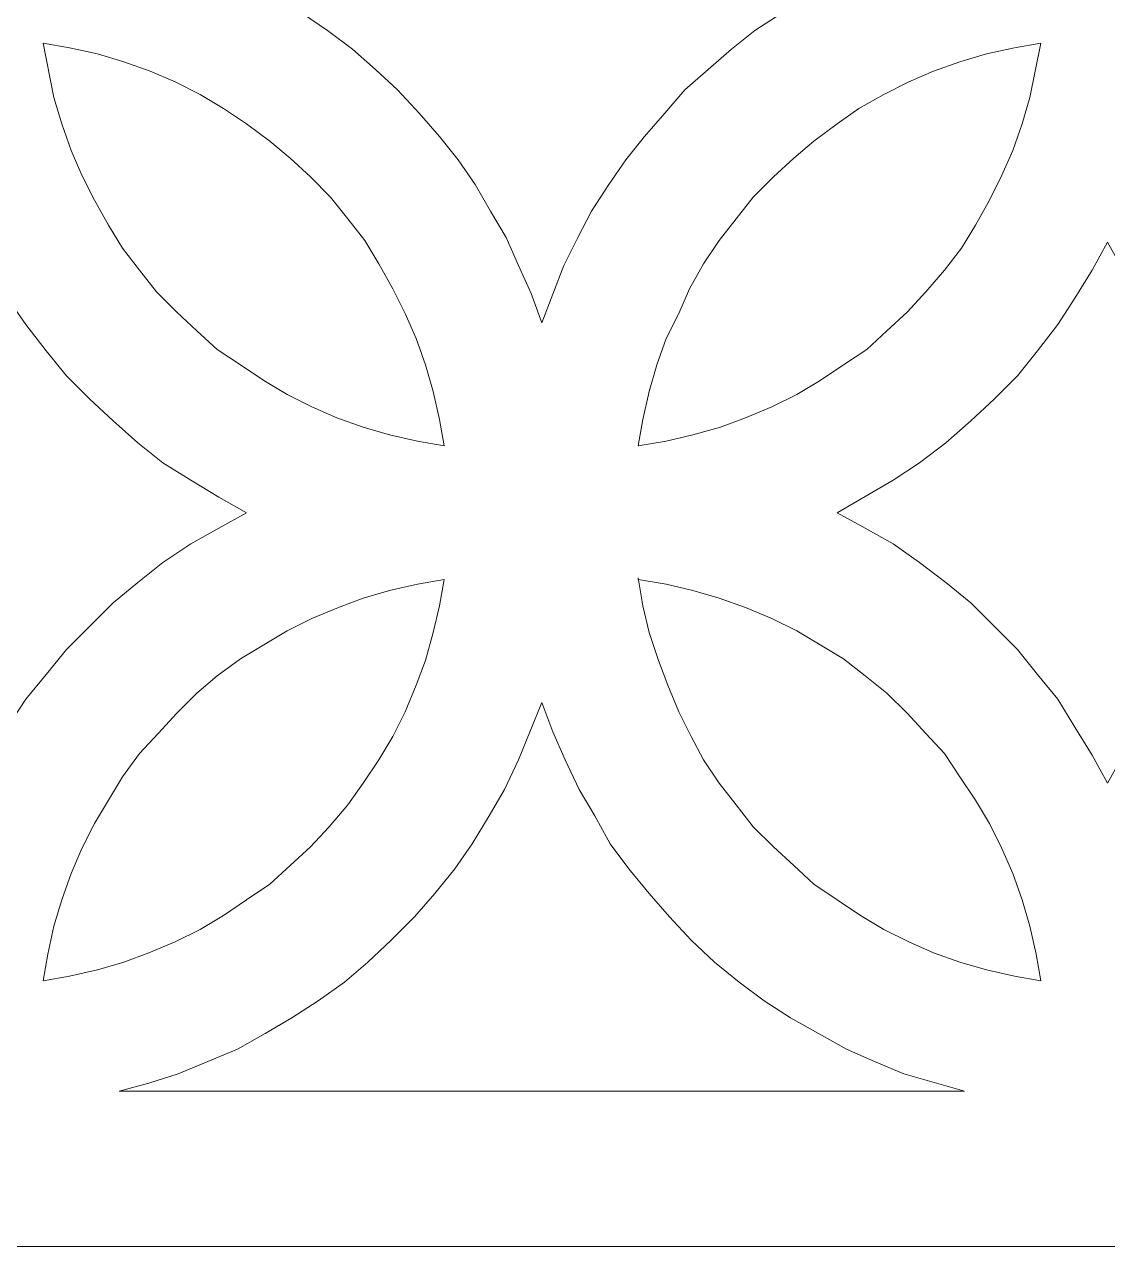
# Model space of a CAD drawing. Header units: centimetres. Extents: x -11.2 to 10.9, y -12.4 to 12.4.
# Drawn here: x 4.336 to 6.078, y 6.355 to 8.32 of the extents above; entities that cross this region are included whole.
import ezdxf

# ---------------------------------------------------------------- set-up
doc = ezdxf.new("R2010")
doc.units = ezdxf.units.CM
doc.header["$MEASUREMENT"] = 0
doc.layers.add('Camada 1', color=7, linetype='Continuous')

msp = doc.modelspace()

# ---------------------------------------------------------------- linework, layer by layer
at = {"layer": 'Camada 1', "color": 175, "lineweight": 9}
for points, knots in [([(3.07812, 12.35502), (3.07812, 12.35502), (9.07813, 12.35502), (9.07813, 12.35502), (9.07813, 12.35502), (9.07813, 12.35502), (9.07813, 6.35501), (9.07813, 6.35501), (9.07813, 6.35501), (9.07813, 6.35501), (3.07812, 6.35501), (3.07812, 6.35501), (3.07812, 6.35501), (3.07812, 6.35501), (3.07812, 12.35502), (3.07812, 12.35502)], [0, 0, 0, 0, 0.2, 0.2, 0.2, 0.2, 0.4, 0.4, 0.4, 0.4, 0.6, 0.6, 0.6, 0.6, 1, 1, 1, 1]), ([(5.16812, 7.84003), (5.16812, 7.84003), (5.15062, 7.88752), (5.15062, 7.88752), (5.15062, 7.88752), (5.15062, 7.88752), (5.13065, 7.93253), (5.13065, 7.93253), (5.13065, 7.93253), (5.13065, 7.93253), (5.11065, 7.97755), (5.11065, 7.97755), (5.11065, 7.97755), (5.11065, 7.97755), (5.08564, 8.02002), (5.08564, 8.02002), (5.08564, 8.02002), (5.08564, 8.02002), (5.06063, 8.06253), (5.06063, 8.06253), (5.06063, 8.06253), (5.06063, 8.06253), (5.03314, 8.10253), (5.03314, 8.10253), (5.03314, 8.10253), (5.03314, 8.10253), (5.00312, 8.14003), (5.00312, 8.14003), (5.00312, 8.14003), (5.00312, 8.14003), (4.97063, 8.17753), (4.97063, 8.17753), (4.97063, 8.17753), (4.97063, 8.17753), (4.93564, 8.21504), (4.93564, 8.21504), (4.93564, 8.21504), (4.93564, 8.21504), (4.90064, 8.24753), (4.90064, 8.24753), (4.90064, 8.24753), (4.90064, 8.24753), (4.86314, 8.28002), (4.86314, 8.28002), (4.86314, 8.28002), (4.86314, 8.28002), (4.82314, 8.31004), (4.82314, 8.31004), (4.82314, 8.31004), (4.82314, 8.31004), (4.78313, 8.33752), (4.78313, 8.33752), (4.78313, 8.33752), (4.78313, 8.33752), (4.74066, 8.36504), (4.74066, 8.36504), (4.74066, 8.36504), (4.74066, 8.36504), (4.69815, 8.38754), (4.69815, 8.38754), (4.69815, 8.38754), (4.69815, 8.38754), (4.65313, 8.41002), (4.65313, 8.41002), (4.65313, 8.41002), (4.65313, 8.41002), (4.56314, 8.44505), (4.56314, 8.44505), (4.56314, 8.44505), (4.56314, 8.44505), (4.60815, 8.46251), (4.60815, 8.46251), (4.60815, 8.46251), (4.60815, 8.46251), (4.65313, 8.48251), (4.65313, 8.48251), (4.65313, 8.48251), (4.65313, 8.48251), (4.69815, 8.50251), (4.69815, 8.50251), (4.69815, 8.50251), (4.69815, 8.50251), (4.74066, 8.52753), (4.74066, 8.52753), (4.74066, 8.52753), (4.74066, 8.52753), (4.78313, 8.55254), (4.78313, 8.55254), (4.78313, 8.55254), (4.78313, 8.55254), (4.82314, 8.58252), (4.82314, 8.58252), (4.82314, 8.58252), (4.82314, 8.58252), (4.86314, 8.61255), (4.86314, 8.61255), (4.86314, 8.61255), (4.86314, 8.61255), (4.90064, 8.64253), (4.90064, 8.64253), (4.90064, 8.64253), (4.90064, 8.64253), (4.93564, 8.67753), (4.93564, 8.67753), (4.93564, 8.67753), (4.93564, 8.67753), (4.97063, 8.71252), (4.97063, 8.71252), (4.97063, 8.71252), (4.97063, 8.71252), (5.00312, 8.75002), (5.00312, 8.75002), (5.00312, 8.75002), (5.00312, 8.75002), (5.03314, 8.79003), (5.03314, 8.79003), (5.03314, 8.79003), (5.03314, 8.79003), (5.06063, 8.83003), (5.06063, 8.83003), (5.06063, 8.83003), (5.06063, 8.83003), (5.08564, 8.87254), (5.08564, 8.87254), (5.08564, 8.87254), (5.08564, 8.87254), (5.11065, 8.91502), (5.11065, 8.91502), (5.11065, 8.91502), (5.11065, 8.91502), (5.13065, 8.96003), (5.13065, 8.96003), (5.13065, 8.96003), (5.13065, 8.96003), (5.16812, 9.05253), (5.16812, 9.05253), (5.16812, 9.05253), (5.16812, 9.05253), (5.18565, 9.00505), (5.18565, 9.00505), (5.18565, 9.00505), (5.18565, 9.00505), (5.20315, 8.96003), (5.20315, 8.96003), (5.20315, 8.96003), (5.20315, 8.96003), (5.22565, 8.91502), (5.22565, 8.91502), (5.22565, 8.91502), (5.22565, 8.91502), (5.24813, 8.87254), (5.24813, 8.87254), (5.24813, 8.87254), (5.24813, 8.87254), (5.27564, 8.83003), (5.27564, 8.83003), (5.27564, 8.83003), (5.27564, 8.83003), (5.30312, 8.79003), (5.30312, 8.79003), (5.30312, 8.79003), (5.30312, 8.79003), (5.33315, 8.75002), (5.33315, 8.75002), (5.33315, 8.75002), (5.33315, 8.75002), (5.36564, 8.71252), (5.36564, 8.71252), (5.36564, 8.71252), (5.36564, 8.71252), (5.39813, 8.67753), (5.39813, 8.67753), (5.39813, 8.67753), (5.39813, 8.67753), (5.43563, 8.64253), (5.43563, 8.64253), (5.43563, 8.64253), (5.43563, 8.64253), (5.47313, 8.61255), (5.47313, 8.61255), (5.47313, 8.61255), (5.47313, 8.61255), (5.51063, 8.58005), (5.51063, 8.58005), (5.51063, 8.58005), (5.51063, 8.58005), (5.55314, 8.55254), (5.55314, 8.55254), (5.55314, 8.55254), (5.55314, 8.55254), (5.59314, 8.52753), (5.59314, 8.52753), (5.59314, 8.52753), (5.59314, 8.52753), (5.63812, 8.50251), (5.63812, 8.50251), (5.63812, 8.50251), (5.63812, 8.50251), (5.68063, 8.48251), (5.68063, 8.48251), (5.68063, 8.48251), (5.68063, 8.48251), (5.72815, 8.46251), (5.72815, 8.46251), (5.72815, 8.46251), (5.72815, 8.46251), (5.77313, 8.44505), (5.77313, 8.44505), (5.77313, 8.44505), (5.77313, 8.44505), (5.72815, 8.43002), (5.72815, 8.43002), (5.72815, 8.43002), (5.72815, 8.43002), (5.68063, 8.41002), (5.68063, 8.41002), (5.68063, 8.41002), (5.68063, 8.41002), (5.63812, 8.38754), (5.63812, 8.38754), (5.63812, 8.38754), (5.63812, 8.38754), (5.59314, 8.36504), (5.59314, 8.36504), (5.59314, 8.36504), (5.59314, 8.36504), (5.55314, 8.33752), (5.55314, 8.33752), (5.55314, 8.33752), (5.55314, 8.33752), (5.51063, 8.31004), (5.51063, 8.31004), (5.51063, 8.31004), (5.51063, 8.31004), (5.47313, 8.28002), (5.47313, 8.28002), (5.47313, 8.28002), (5.47313, 8.28002), (5.43563, 8.24753), (5.43563, 8.24753), (5.43563, 8.24753), (5.43563, 8.24753), (5.39813, 8.21504), (5.39813, 8.21504), (5.39813, 8.21504), (5.39813, 8.21504), (5.36564, 8.17753), (5.36564, 8.17753), (5.36564, 8.17753), (5.36564, 8.17753), (5.33315, 8.14003), (5.33315, 8.14003), (5.33315, 8.14003), (5.33315, 8.14003), (5.30312, 8.10253), (5.30312, 8.10253), (5.30312, 8.10253), (5.30312, 8.10253), (5.27564, 8.06253), (5.27564, 8.06253), (5.27564, 8.06253), (5.27564, 8.06253), (5.24813, 8.02002), (5.24813, 8.02002), (5.24813, 8.02002), (5.24813, 8.02002), (5.22565, 7.97755), (5.22565, 7.97755), (5.22565, 7.97755), (5.22565, 7.97755), (5.20315, 7.93253), (5.20315, 7.93253), (5.20315, 7.93253), (5.20315, 7.93253), (5.16812, 7.84003), (5.16812, 7.84003)], [0, 0, 0, 0, 0.0142857, 0.0142857, 0.0142857, 0.0142857, 0.0285714, 0.0285714, 0.0285714, 0.0285714, 0.0428571, 0.0428571, 0.0428571, 0.0428571, 0.0571429, 0.0571429, 0.0571429, 0.0571429, 0.0714286, 0.0714286, 0.0714286, 0.0714286, 0.0857143, 0.0857143, 0.0857143, 0.0857143, 0.1, 0.1, 0.1, 0.1, 0.1142857, 0.1142857, 0.1142857, 0.1142857, 0.1285714, 0.1285714, 0.1285714, 0.1285714, 0.1428571, 0.1428571, 0.1428571, 0.1428571, 0.1571429, 0.1571429, 0.1571429, 0.1571429, 0.1714286, 0.1714286, 0.1714286, 0.1714286, 0.1857143, 0.1857143, 0.1857143, 0.1857143, 0.2, 0.2, 0.2, 0.2, 0.2142857, 0.2142857, 0.2142857, 0.2142857, 0.2285714, 0.2285714, 0.2285714, 0.2285714, 0.2428571, 0.2428571, 0.2428571, 0.2428571, 0.2571429, 0.2571429, 0.2571429, 0.2571429, 0.2714286, 0.2714286, 0.2714286, 0.2714286, 0.2857143, 0.2857143, 0.2857143, 0.2857143, 0.3, 0.3, 0.3, 0.3, 0.3142857, 0.3142857, 0.3142857, 0.3142857, 0.3285714, 0.3285714, 0.3285714, 0.3285714, 0.3428571, 0.3428571, 0.3428571, 0.3428571, 0.3571429, 0.3571429, 0.3571429, 0.3571429, 0.3714286, 0.3714286, 0.3714286, 0.3714286, 0.3857143, 0.3857143, 0.3857143, 0.3857143, 0.4, 0.4, 0.4, 0.4, 0.4142857, 0.4142857, 0.4142857, 0.4142857, 0.4285714, 0.4285714, 0.4285714, 0.4285714, 0.4428571, 0.4428571, 0.4428571, 0.4428571, 0.4571429, 0.4571429, 0.4571429, 0.4571429, 0.4714286, 0.4714286, 0.4714286, 0.4714286, 0.4857143, 0.4857143, 0.4857143, 0.4857143, 0.5, 0.5, 0.5, 0.5, 0.5142857, 0.5142857, 0.5142857, 0.5142857, 0.5285714, 0.5285714, 0.5285714, 0.5285714, 0.5428571, 0.5428571, 0.5428571, 0.5428571, 0.5571429, 0.5571429, 0.5571429, 0.5571429, 0.5714286, 0.5714286, 0.5714286, 0.5714286, 0.5857143, 0.5857143, 0.5857143, 0.5857143, 0.6, 0.6, 0.6, 0.6, 0.6142857, 0.6142857, 0.6142857, 0.6142857, 0.6285714, 0.6285714, 0.6285714, 0.6285714, 0.6428571, 0.6428571, 0.6428571, 0.6428571, 0.6571429, 0.6571429, 0.6571429, 0.6571429, 0.6714286, 0.6714286, 0.6714286, 0.6714286, 0.6857143, 0.6857143, 0.6857143, 0.6857143, 0.7, 0.7, 0.7, 0.7, 0.7142857, 0.7142857, 0.7142857, 0.7142857, 0.7285714, 0.7285714, 0.7285714, 0.7285714, 0.7428571, 0.7428571, 0.7428571, 0.7428571, 0.7571429, 0.7571429, 0.7571429, 0.7571429, 0.7714286, 0.7714286, 0.7714286, 0.7714286, 0.7857143, 0.7857143, 0.7857143, 0.7857143, 0.8, 0.8, 0.8, 0.8, 0.8142857, 0.8142857, 0.8142857, 0.8142857, 0.8285714, 0.8285714, 0.8285714, 0.8285714, 0.8428571, 0.8428571, 0.8428571, 0.8428571, 0.8571429, 0.8571429, 0.8571429, 0.8571429, 0.8714286, 0.8714286, 0.8714286, 0.8714286, 0.8857143, 0.8857143, 0.8857143, 0.8857143, 0.9, 0.9, 0.9, 0.9, 0.9142857, 0.9142857, 0.9142857, 0.9142857, 0.9285714, 0.9285714, 0.9285714, 0.9285714, 0.9428571, 0.9428571, 0.9428571, 0.9428571, 0.9571429, 0.9571429, 0.9571429, 0.9571429, 0.9714286, 0.9714286, 0.9714286, 0.9714286, 1, 1, 1, 1]), ([(5.01064, 7.64255), (5.01064, 7.64255), (4.96813, 7.65003), (4.96813, 7.65003), (4.96813, 7.65003), (4.96813, 7.65003), (4.92315, 7.66005), (4.92315, 7.66005), (4.92315, 7.66005), (4.92315, 7.66005), (4.88064, 7.67253), (4.88064, 7.67253), (4.88064, 7.67253), (4.88064, 7.67253), (4.83813, 7.68753), (4.83813, 7.68753), (4.83813, 7.68753), (4.83813, 7.68753), (4.79812, 7.70502), (4.79812, 7.70502), (4.79812, 7.70502), (4.79812, 7.70502), (4.75815, 7.72503), (4.75815, 7.72503), (4.75815, 7.72503), (4.75815, 7.72503), (4.72065, 7.74753), (4.72065, 7.74753), (4.72065, 7.74753), (4.72065, 7.74753), (4.68312, 7.77255), (4.68312, 7.77255), (4.68312, 7.77255), (4.68312, 7.77255), (4.64562, 7.79752), (4.64562, 7.79752), (4.64562, 7.79752), (4.64562, 7.79752), (4.61313, 7.82751), (4.61313, 7.82751), (4.61313, 7.82751), (4.61313, 7.82751), (4.58064, 7.85753), (4.58064, 7.85753), (4.58064, 7.85753), (4.58064, 7.85753), (4.54815, 7.89002), (4.54815, 7.89002), (4.54815, 7.89002), (4.54815, 7.89002), (4.52063, 7.92502), (4.52063, 7.92502), (4.52063, 7.92502), (4.52063, 7.92502), (4.49315, 7.96005), (4.49315, 7.96005), (4.49315, 7.96005), (4.49315, 7.96005), (4.47064, 7.99751), (4.47064, 7.99751), (4.47064, 7.99751), (4.47064, 7.99751), (4.44813, 8.03752), (4.44813, 8.03752), (4.44813, 8.03752), (4.44813, 8.03752), (4.42813, 8.07752), (4.42813, 8.07752), (4.42813, 8.07752), (4.42813, 8.07752), (4.41063, 8.11753), (4.41063, 8.11753), (4.41063, 8.11753), (4.41063, 8.11753), (4.39564, 8.16004), (4.39564, 8.16004), (4.39564, 8.16004), (4.39564, 8.16004), (4.38315, 8.20255), (4.38315, 8.20255), (4.38315, 8.20255), (4.38315, 8.20255), (4.36562, 8.29004), (4.36562, 8.29004), (4.36562, 8.29004), (4.36562, 8.29004), (4.40813, 8.28252), (4.40813, 8.28252), (4.40813, 8.28252), (4.40813, 8.28252), (4.45314, 8.27254), (4.45314, 8.27254), (4.45314, 8.27254), (4.45314, 8.27254), (4.49565, 8.26001), (4.49565, 8.26001), (4.49565, 8.26001), (4.49565, 8.26001), (4.53813, 8.24502), (4.53813, 8.24502), (4.53813, 8.24502), (4.53813, 8.24502), (4.57813, 8.22752), (4.57813, 8.22752), (4.57813, 8.22752), (4.57813, 8.22752), (4.61814, 8.20752), (4.61814, 8.20752), (4.61814, 8.20752), (4.61814, 8.20752), (4.65564, 8.18501), (4.65564, 8.18501), (4.65564, 8.18501), (4.65564, 8.18501), (4.69314, 8.16004), (4.69314, 8.16004), (4.69314, 8.16004), (4.69314, 8.16004), (4.73064, 8.13252), (4.73064, 8.13252), (4.73064, 8.13252), (4.73064, 8.13252), (4.76313, 8.10504), (4.76313, 8.10504), (4.76313, 8.10504), (4.76313, 8.10504), (4.79565, 8.07502), (4.79565, 8.07502), (4.79565, 8.07502), (4.79565, 8.07502), (4.82814, 8.04253), (4.82814, 8.04253), (4.82814, 8.04253), (4.82814, 8.04253), (4.85563, 8.00753), (4.85563, 8.00753), (4.85563, 8.00753), (4.85563, 8.00753), (4.88314, 7.97254), (4.88314, 7.97254), (4.88314, 7.97254), (4.88314, 7.97254), (4.90561, 7.93504), (4.90561, 7.93504), (4.90561, 7.93504), (4.90561, 7.93504), (4.92812, 7.89503), (4.92812, 7.89503), (4.92812, 7.89503), (4.92812, 7.89503), (4.94816, 7.85503), (4.94816, 7.85503), (4.94816, 7.85503), (4.94816, 7.85503), (4.96562, 7.81502), (4.96562, 7.81502), (4.96562, 7.81502), (4.96562, 7.81502), (4.98062, 7.77255), (4.98062, 7.77255), (4.98062, 7.77255), (4.98062, 7.77255), (4.99314, 7.73004), (4.99314, 7.73004), (4.99314, 7.73004), (4.99314, 7.73004), (5.00312, 7.68502), (5.00312, 7.68502), (5.00312, 7.68502), (5.00312, 7.68502), (5.01064, 7.64255), (5.01064, 7.64255)], [0, 0, 0, 0, 0.0227273, 0.0227273, 0.0227273, 0.0227273, 0.0454545, 0.0454545, 0.0454545, 0.0454545, 0.0681818, 0.0681818, 0.0681818, 0.0681818, 0.0909091, 0.0909091, 0.0909091, 0.0909091, 0.1136364, 0.1136364, 0.1136364, 0.1136364, 0.1363636, 0.1363636, 0.1363636, 0.1363636, 0.1590909, 0.1590909, 0.1590909, 0.1590909, 0.1818182, 0.1818182, 0.1818182, 0.1818182, 0.2045455, 0.2045455, 0.2045455, 0.2045455, 0.2272727, 0.2272727, 0.2272727, 0.2272727, 0.25, 0.25, 0.25, 0.25, 0.2727273, 0.2727273, 0.2727273, 0.2727273, 0.2954545, 0.2954545, 0.2954545, 0.2954545, 0.3181818, 0.3181818, 0.3181818, 0.3181818, 0.3409091, 0.3409091, 0.3409091, 0.3409091, 0.3636364, 0.3636364, 0.3636364, 0.3636364, 0.3863636, 0.3863636, 0.3863636, 0.3863636, 0.4090909, 0.4090909, 0.4090909, 0.4090909, 0.4318182, 0.4318182, 0.4318182, 0.4318182, 0.4545455, 0.4545455, 0.4545455, 0.4545455, 0.4772727, 0.4772727, 0.4772727, 0.4772727, 0.5, 0.5, 0.5, 0.5, 0.5227273, 0.5227273, 0.5227273, 0.5227273, 0.5454545, 0.5454545, 0.5454545, 0.5454545, 0.5681818, 0.5681818, 0.5681818, 0.5681818, 0.5909091, 0.5909091, 0.5909091, 0.5909091, 0.6136364, 0.6136364, 0.6136364, 0.6136364, 0.6363636, 0.6363636, 0.6363636, 0.6363636, 0.6590909, 0.6590909, 0.6590909, 0.6590909, 0.6818182, 0.6818182, 0.6818182, 0.6818182, 0.7045455, 0.7045455, 0.7045455, 0.7045455, 0.7272727, 0.7272727, 0.7272727, 0.7272727, 0.75, 0.75, 0.75, 0.75, 0.7727273, 0.7727273, 0.7727273, 0.7727273, 0.7954545, 0.7954545, 0.7954545, 0.7954545, 0.8181818, 0.8181818, 0.8181818, 0.8181818, 0.8409091, 0.8409091, 0.8409091, 0.8409091, 0.8636364, 0.8636364, 0.8636364, 0.8636364, 0.8863636, 0.8863636, 0.8863636, 0.8863636, 0.9090909, 0.9090909, 0.9090909, 0.9090909, 0.9318182, 0.9318182, 0.9318182, 0.9318182, 0.9545455, 0.9545455, 0.9545455, 0.9545455, 1, 1, 1, 1]), ([(5.97065, 8.29004), (5.97065, 8.29004), (5.92814, 8.28252), (5.92814, 8.28252), (5.92814, 8.28252), (5.92814, 8.28252), (5.88313, 8.27254), (5.88313, 8.27254), (5.88313, 8.27254), (5.88313, 8.27254), (5.84065, 8.26001), (5.84065, 8.26001), (5.84065, 8.26001), (5.84065, 8.26001), (5.79814, 8.24502), (5.79814, 8.24502), (5.79814, 8.24502), (5.79814, 8.24502), (5.75814, 8.22752), (5.75814, 8.22752), (5.75814, 8.22752), (5.75814, 8.22752), (5.71813, 8.20752), (5.71813, 8.20752), (5.71813, 8.20752), (5.71813, 8.20752), (5.67813, 8.18501), (5.67813, 8.18501), (5.67813, 8.18501), (5.67813, 8.18501), (5.64313, 8.16004), (5.64313, 8.16004), (5.64313, 8.16004), (5.64313, 8.16004), (5.60563, 8.13252), (5.60563, 8.13252), (5.60563, 8.13252), (5.60563, 8.13252), (5.57314, 8.10504), (5.57314, 8.10504), (5.57314, 8.10504), (5.57314, 8.10504), (5.54061, 8.07502), (5.54061, 8.07502), (5.54061, 8.07502), (5.54061, 8.07502), (5.50812, 8.04253), (5.50812, 8.04253), (5.50812, 8.04253), (5.50812, 8.04253), (5.48064, 8.00753), (5.48064, 8.00753), (5.48064, 8.00753), (5.48064, 8.00753), (5.45313, 7.97254), (5.45313, 7.97254), (5.45313, 7.97254), (5.45313, 7.97254), (5.42815, 7.93504), (5.42815, 7.93504), (5.42815, 7.93504), (5.42815, 7.93504), (5.40564, 7.89503), (5.40564, 7.89503), (5.40564, 7.89503), (5.40564, 7.89503), (5.38814, 7.85503), (5.38814, 7.85503), (5.38814, 7.85503), (5.38814, 7.85503), (5.36814, 7.81502), (5.36814, 7.81502), (5.36814, 7.81502), (5.36814, 7.81502), (5.35315, 7.77255), (5.35315, 7.77255), (5.35315, 7.77255), (5.35315, 7.77255), (5.34063, 7.73004), (5.34063, 7.73004), (5.34063, 7.73004), (5.34063, 7.73004), (5.33064, 7.68502), (5.33064, 7.68502), (5.33064, 7.68502), (5.33064, 7.68502), (5.32313, 7.64255), (5.32313, 7.64255), (5.32313, 7.64255), (5.32313, 7.64255), (5.36814, 7.65003), (5.36814, 7.65003), (5.36814, 7.65003), (5.36814, 7.65003), (5.41065, 7.66005), (5.41065, 7.66005), (5.41065, 7.66005), (5.41065, 7.66005), (5.45563, 7.67253), (5.45563, 7.67253), (5.45563, 7.67253), (5.45563, 7.67253), (5.49564, 7.68753), (5.49564, 7.68753), (5.49564, 7.68753), (5.49564, 7.68753), (5.53811, 7.70502), (5.53811, 7.70502), (5.53811, 7.70502), (5.53811, 7.70502), (5.57812, 7.72503), (5.57812, 7.72503), (5.57812, 7.72503), (5.57812, 7.72503), (5.61562, 7.74753), (5.61562, 7.74753), (5.61562, 7.74753), (5.61562, 7.74753), (5.65315, 7.77255), (5.65315, 7.77255), (5.65315, 7.77255), (5.65315, 7.77255), (5.69065, 7.79752), (5.69065, 7.79752), (5.69065, 7.79752), (5.69065, 7.79752), (5.72314, 7.82751), (5.72314, 7.82751), (5.72314, 7.82751), (5.72314, 7.82751), (5.75563, 7.85753), (5.75563, 7.85753), (5.75563, 7.85753), (5.75563, 7.85753), (5.78562, 7.89002), (5.78562, 7.89002), (5.78562, 7.89002), (5.78562, 7.89002), (5.81564, 7.92502), (5.81564, 7.92502), (5.81564, 7.92502), (5.81564, 7.92502), (5.84312, 7.96005), (5.84312, 7.96005), (5.84312, 7.96005), (5.84312, 7.96005), (5.86563, 7.99751), (5.86563, 7.99751), (5.86563, 7.99751), (5.86563, 7.99751), (5.88814, 8.03752), (5.88814, 8.03752), (5.88814, 8.03752), (5.88814, 8.03752), (5.90814, 8.07752), (5.90814, 8.07752), (5.90814, 8.07752), (5.90814, 8.07752), (5.92564, 8.11753), (5.92564, 8.11753), (5.92564, 8.11753), (5.92564, 8.11753), (5.94063, 8.16004), (5.94063, 8.16004), (5.94063, 8.16004), (5.94063, 8.16004), (5.95312, 8.20255), (5.95312, 8.20255), (5.95312, 8.20255), (5.95312, 8.20255), (5.97065, 8.29004), (5.97065, 8.29004)], [0, 0, 0, 0, 0.0227273, 0.0227273, 0.0227273, 0.0227273, 0.0454545, 0.0454545, 0.0454545, 0.0454545, 0.0681818, 0.0681818, 0.0681818, 0.0681818, 0.0909091, 0.0909091, 0.0909091, 0.0909091, 0.1136364, 0.1136364, 0.1136364, 0.1136364, 0.1363636, 0.1363636, 0.1363636, 0.1363636, 0.1590909, 0.1590909, 0.1590909, 0.1590909, 0.1818182, 0.1818182, 0.1818182, 0.1818182, 0.2045455, 0.2045455, 0.2045455, 0.2045455, 0.2272727, 0.2272727, 0.2272727, 0.2272727, 0.25, 0.25, 0.25, 0.25, 0.2727273, 0.2727273, 0.2727273, 0.2727273, 0.2954545, 0.2954545, 0.2954545, 0.2954545, 0.3181818, 0.3181818, 0.3181818, 0.3181818, 0.3409091, 0.3409091, 0.3409091, 0.3409091, 0.3636364, 0.3636364, 0.3636364, 0.3636364, 0.3863636, 0.3863636, 0.3863636, 0.3863636, 0.4090909, 0.4090909, 0.4090909, 0.4090909, 0.4318182, 0.4318182, 0.4318182, 0.4318182, 0.4545455, 0.4545455, 0.4545455, 0.4545455, 0.4772727, 0.4772727, 0.4772727, 0.4772727, 0.5, 0.5, 0.5, 0.5, 0.5227273, 0.5227273, 0.5227273, 0.5227273, 0.5454545, 0.5454545, 0.5454545, 0.5454545, 0.5681818, 0.5681818, 0.5681818, 0.5681818, 0.5909091, 0.5909091, 0.5909091, 0.5909091, 0.6136364, 0.6136364, 0.6136364, 0.6136364, 0.6363636, 0.6363636, 0.6363636, 0.6363636, 0.6590909, 0.6590909, 0.6590909, 0.6590909, 0.6818182, 0.6818182, 0.6818182, 0.6818182, 0.7045455, 0.7045455, 0.7045455, 0.7045455, 0.7272727, 0.7272727, 0.7272727, 0.7272727, 0.75, 0.75, 0.75, 0.75, 0.7727273, 0.7727273, 0.7727273, 0.7727273, 0.7954545, 0.7954545, 0.7954545, 0.7954545, 0.8181818, 0.8181818, 0.8181818, 0.8181818, 0.8409091, 0.8409091, 0.8409091, 0.8409091, 0.8636364, 0.8636364, 0.8636364, 0.8636364, 0.8863636, 0.8863636, 0.8863636, 0.8863636, 0.9090909, 0.9090909, 0.9090909, 0.9090909, 0.9318182, 0.9318182, 0.9318182, 0.9318182, 0.9545455, 0.9545455, 0.9545455, 0.9545455, 1, 1, 1, 1]), ([(3.82315, 7.53502), (3.82315, 7.53502), (3.86813, 7.51001), (3.86813, 7.51001), (3.86813, 7.51001), (3.86813, 7.51001), (3.91315, 7.48503), (3.91315, 7.48503), (3.91315, 7.48503), (3.91315, 7.48503), (3.95565, 7.45505), (3.95565, 7.45505), (3.95565, 7.45505), (3.95565, 7.45505), (3.99813, 7.42252), (3.99813, 7.42252), (3.99813, 7.42252), (3.99813, 7.42252), (4.03813, 7.39003), (4.03813, 7.39003), (4.03813, 7.39003), (4.03813, 7.39003), (4.07563, 7.35253), (4.07563, 7.35253), (4.07563, 7.35253), (4.07563, 7.35253), (4.11313, 7.31503), (4.11313, 7.31503), (4.11313, 7.31503), (4.11313, 7.31503), (4.14566, 7.27502), (4.14566, 7.27502), (4.14566, 7.27502), (4.14566, 7.27502), (4.17815, 7.23502), (4.17815, 7.23502), (4.17815, 7.23502), (4.17815, 7.23502), (4.20563, 7.19004), (4.20563, 7.19004), (4.20563, 7.19004), (4.20563, 7.19004), (4.23315, 7.14502), (4.23315, 7.14502), (4.23315, 7.14502), (4.23315, 7.14502), (4.25813, 7.10001), (4.25813, 7.10001), (4.25813, 7.10001), (4.25813, 7.10001), (4.28314, 7.14502), (4.28314, 7.14502), (4.28314, 7.14502), (4.28314, 7.14502), (4.30812, 7.19004), (4.30812, 7.19004), (4.30812, 7.19004), (4.30812, 7.19004), (4.33814, 7.23502), (4.33814, 7.23502), (4.33814, 7.23502), (4.33814, 7.23502), (4.37063, 7.27502), (4.37063, 7.27502), (4.37063, 7.27502), (4.37063, 7.27502), (4.40315, 7.31503), (4.40315, 7.31503), (4.40315, 7.31503), (4.40315, 7.31503), (4.44065, 7.35253), (4.44065, 7.35253), (4.44065, 7.35253), (4.44065, 7.35253), (4.47815, 7.39003), (4.47815, 7.39003), (4.47815, 7.39003), (4.47815, 7.39003), (4.51812, 7.42252), (4.51812, 7.42252), (4.51812, 7.42252), (4.51812, 7.42252), (4.55813, 7.45505), (4.55813, 7.45505), (4.55813, 7.45505), (4.55813, 7.45505), (4.60314, 7.48503), (4.60314, 7.48503), (4.60314, 7.48503), (4.60314, 7.48503), (4.64812, 7.51001), (4.64812, 7.51001), (4.64812, 7.51001), (4.64812, 7.51001), (4.69314, 7.53502), (4.69314, 7.53502), (4.69314, 7.53502), (4.69314, 7.53502), (4.64812, 7.56003), (4.64812, 7.56003), (4.64812, 7.56003), (4.64812, 7.56003), (4.60314, 7.58755), (4.60314, 7.58755), (4.60314, 7.58755), (4.60314, 7.58755), (4.55813, 7.61503), (4.55813, 7.61503), (4.55813, 7.61503), (4.55813, 7.61503), (4.51812, 7.64752), (4.51812, 7.64752), (4.51812, 7.64752), (4.51812, 7.64752), (4.47815, 7.68255), (4.47815, 7.68255), (4.47815, 7.68255), (4.47815, 7.68255), (4.44065, 7.71755), (4.44065, 7.71755), (4.44065, 7.71755), (4.44065, 7.71755), (4.40315, 7.75505), (4.40315, 7.75505), (4.40315, 7.75505), (4.40315, 7.75505), (4.37063, 7.79502), (4.37063, 7.79502), (4.37063, 7.79502), (4.37063, 7.79502), (4.33814, 7.83753), (4.33814, 7.83753), (4.33814, 7.83753), (4.33814, 7.83753), (4.30812, 7.88004), (4.30812, 7.88004), (4.30812, 7.88004), (4.30812, 7.88004), (4.28314, 7.92502), (4.28314, 7.92502), (4.28314, 7.92502), (4.28314, 7.92502), (4.25813, 7.97003), (4.25813, 7.97003), (4.25813, 7.97003), (4.25813, 7.97003), (4.23315, 7.92502), (4.23315, 7.92502), (4.23315, 7.92502), (4.23315, 7.92502), (4.20563, 7.88004), (4.20563, 7.88004), (4.20563, 7.88004), (4.20563, 7.88004), (4.17815, 7.83753), (4.17815, 7.83753), (4.17815, 7.83753), (4.17815, 7.83753), (4.14566, 7.79502), (4.14566, 7.79502), (4.14566, 7.79502), (4.14566, 7.79502), (4.11063, 7.75505), (4.11063, 7.75505), (4.11063, 7.75505), (4.11063, 7.75505), (4.07563, 7.71755), (4.07563, 7.71755), (4.07563, 7.71755), (4.07563, 7.71755), (4.03813, 7.68255), (4.03813, 7.68255), (4.03813, 7.68255), (4.03813, 7.68255), (3.99813, 7.64752), (3.99813, 7.64752), (3.99813, 7.64752), (3.99813, 7.64752), (3.95565, 7.61503), (3.95565, 7.61503), (3.95565, 7.61503), (3.95565, 7.61503), (3.91315, 7.58755), (3.91315, 7.58755), (3.91315, 7.58755), (3.91315, 7.58755), (3.82315, 7.53502), (3.82315, 7.53502)], [0, 0, 0, 0, 0.0208333, 0.0208333, 0.0208333, 0.0208333, 0.0416667, 0.0416667, 0.0416667, 0.0416667, 0.0625, 0.0625, 0.0625, 0.0625, 0.0833333, 0.0833333, 0.0833333, 0.0833333, 0.1041667, 0.1041667, 0.1041667, 0.1041667, 0.125, 0.125, 0.125, 0.125, 0.1458333, 0.1458333, 0.1458333, 0.1458333, 0.1666667, 0.1666667, 0.1666667, 0.1666667, 0.1875, 0.1875, 0.1875, 0.1875, 0.2083333, 0.2083333, 0.2083333, 0.2083333, 0.2291667, 0.2291667, 0.2291667, 0.2291667, 0.25, 0.25, 0.25, 0.25, 0.2708333, 0.2708333, 0.2708333, 0.2708333, 0.2916667, 0.2916667, 0.2916667, 0.2916667, 0.3125, 0.3125, 0.3125, 0.3125, 0.3333333, 0.3333333, 0.3333333, 0.3333333, 0.3541667, 0.3541667, 0.3541667, 0.3541667, 0.375, 0.375, 0.375, 0.375, 0.3958333, 0.3958333, 0.3958333, 0.3958333, 0.4166667, 0.4166667, 0.4166667, 0.4166667, 0.4375, 0.4375, 0.4375, 0.4375, 0.4583333, 0.4583333, 0.4583333, 0.4583333, 0.4791667, 0.4791667, 0.4791667, 0.4791667, 0.5, 0.5, 0.5, 0.5, 0.5208333, 0.5208333, 0.5208333, 0.5208333, 0.5416667, 0.5416667, 0.5416667, 0.5416667, 0.5625, 0.5625, 0.5625, 0.5625, 0.5833333, 0.5833333, 0.5833333, 0.5833333, 0.6041667, 0.6041667, 0.6041667, 0.6041667, 0.625, 0.625, 0.625, 0.625, 0.6458333, 0.6458333, 0.6458333, 0.6458333, 0.6666667, 0.6666667, 0.6666667, 0.6666667, 0.6875, 0.6875, 0.6875, 0.6875, 0.7083333, 0.7083333, 0.7083333, 0.7083333, 0.7291667, 0.7291667, 0.7291667, 0.7291667, 0.75, 0.75, 0.75, 0.75, 0.7708333, 0.7708333, 0.7708333, 0.7708333, 0.7916667, 0.7916667, 0.7916667, 0.7916667, 0.8125, 0.8125, 0.8125, 0.8125, 0.8333333, 0.8333333, 0.8333333, 0.8333333, 0.8541667, 0.8541667, 0.8541667, 0.8541667, 0.875, 0.875, 0.875, 0.875, 0.8958333, 0.8958333, 0.8958333, 0.8958333, 0.9166667, 0.9166667, 0.9166667, 0.9166667, 0.9375, 0.9375, 0.9375, 0.9375, 0.9583333, 0.9583333, 0.9583333, 0.9583333, 1, 1, 1, 1]), ([(5.64313, 7.53502), (5.64313, 7.53502), (5.68815, 7.51001), (5.68815, 7.51001), (5.68815, 7.51001), (5.68815, 7.51001), (5.73316, 7.48503), (5.73316, 7.48503), (5.73316, 7.48503), (5.73316, 7.48503), (5.77564, 7.45505), (5.77564, 7.45505), (5.77564, 7.45505), (5.77564, 7.45505), (5.81815, 7.42252), (5.81815, 7.42252), (5.81815, 7.42252), (5.81815, 7.42252), (5.85811, 7.39003), (5.85811, 7.39003), (5.85811, 7.39003), (5.85811, 7.39003), (5.89562, 7.35253), (5.89562, 7.35253), (5.89562, 7.35253), (5.89562, 7.35253), (5.93312, 7.31503), (5.93312, 7.31503), (5.93312, 7.31503), (5.93312, 7.31503), (5.96564, 7.27502), (5.96564, 7.27502), (5.96564, 7.27502), (5.96564, 7.27502), (5.99813, 7.23502), (5.99813, 7.23502), (5.99813, 7.23502), (5.99813, 7.23502), (6.02565, 7.19004), (6.02565, 7.19004), (6.02565, 7.19004), (6.02565, 7.19004), (6.05313, 7.14502), (6.05313, 7.14502), (6.05313, 7.14502), (6.05313, 7.14502), (6.07814, 7.10001), (6.07814, 7.10001), (6.07814, 7.10001), (6.07814, 7.10001), (6.10312, 7.14502), (6.10312, 7.14502), (6.10312, 7.14502), (6.10312, 7.14502), (6.13064, 7.19004), (6.13064, 7.19004), (6.13064, 7.19004), (6.13064, 7.19004), (6.15815, 7.23502), (6.15815, 7.23502), (6.15815, 7.23502), (6.15815, 7.23502), (6.19064, 7.27502), (6.19064, 7.27502), (6.19064, 7.27502), (6.19064, 7.27502), (6.22313, 7.31503), (6.22313, 7.31503), (6.22313, 7.31503), (6.22313, 7.31503), (6.26063, 7.35253), (6.26063, 7.35253), (6.26063, 7.35253), (6.26063, 7.35253), (6.29813, 7.39003), (6.29813, 7.39003), (6.29813, 7.39003), (6.29813, 7.39003), (6.33814, 7.42252), (6.33814, 7.42252), (6.33814, 7.42252), (6.33814, 7.42252), (6.38065, 7.45505), (6.38065, 7.45505), (6.38065, 7.45505), (6.38065, 7.45505), (6.42312, 7.48503), (6.42312, 7.48503), (6.42312, 7.48503), (6.42312, 7.48503), (6.46814, 7.51001), (6.46814, 7.51001), (6.46814, 7.51001), (6.46814, 7.51001), (6.51315, 7.53502), (6.51315, 7.53502), (6.51315, 7.53502), (6.51315, 7.53502), (6.46814, 7.56003), (6.46814, 7.56003), (6.46814, 7.56003), (6.46814, 7.56003), (6.42312, 7.58755), (6.42312, 7.58755), (6.42312, 7.58755), (6.42312, 7.58755), (6.38065, 7.61503), (6.38065, 7.61503), (6.38065, 7.61503), (6.38065, 7.61503), (6.33814, 7.64752), (6.33814, 7.64752), (6.33814, 7.64752), (6.33814, 7.64752), (6.29813, 7.68255), (6.29813, 7.68255), (6.29813, 7.68255), (6.29813, 7.68255), (6.26063, 7.71755), (6.26063, 7.71755), (6.26063, 7.71755), (6.26063, 7.71755), (6.22313, 7.75505), (6.22313, 7.75505), (6.22313, 7.75505), (6.22313, 7.75505), (6.19064, 7.79502), (6.19064, 7.79502), (6.19064, 7.79502), (6.19064, 7.79502), (6.15815, 7.83753), (6.15815, 7.83753), (6.15815, 7.83753), (6.15815, 7.83753), (6.12813, 7.88004), (6.12813, 7.88004), (6.12813, 7.88004), (6.12813, 7.88004), (6.10312, 7.92502), (6.10312, 7.92502), (6.10312, 7.92502), (6.10312, 7.92502), (6.07814, 7.97003), (6.07814, 7.97003), (6.07814, 7.97003), (6.07814, 7.97003), (6.05313, 7.92502), (6.05313, 7.92502), (6.05313, 7.92502), (6.05313, 7.92502), (6.02565, 7.88004), (6.02565, 7.88004), (6.02565, 7.88004), (6.02565, 7.88004), (5.99813, 7.83753), (5.99813, 7.83753), (5.99813, 7.83753), (5.99813, 7.83753), (5.96564, 7.79502), (5.96564, 7.79502), (5.96564, 7.79502), (5.96564, 7.79502), (5.93312, 7.75505), (5.93312, 7.75505), (5.93312, 7.75505), (5.93312, 7.75505), (5.89562, 7.71755), (5.89562, 7.71755), (5.89562, 7.71755), (5.89562, 7.71755), (5.85811, 7.68255), (5.85811, 7.68255), (5.85811, 7.68255), (5.85811, 7.68255), (5.81815, 7.64752), (5.81815, 7.64752), (5.81815, 7.64752), (5.81815, 7.64752), (5.77564, 7.61503), (5.77564, 7.61503), (5.77564, 7.61503), (5.77564, 7.61503), (5.73316, 7.58755), (5.73316, 7.58755), (5.73316, 7.58755), (5.73316, 7.58755), (5.64313, 7.53502), (5.64313, 7.53502)], [0, 0, 0, 0, 0.0208333, 0.0208333, 0.0208333, 0.0208333, 0.0416667, 0.0416667, 0.0416667, 0.0416667, 0.0625, 0.0625, 0.0625, 0.0625, 0.0833333, 0.0833333, 0.0833333, 0.0833333, 0.1041667, 0.1041667, 0.1041667, 0.1041667, 0.125, 0.125, 0.125, 0.125, 0.1458333, 0.1458333, 0.1458333, 0.1458333, 0.1666667, 0.1666667, 0.1666667, 0.1666667, 0.1875, 0.1875, 0.1875, 0.1875, 0.2083333, 0.2083333, 0.2083333, 0.2083333, 0.2291667, 0.2291667, 0.2291667, 0.2291667, 0.25, 0.25, 0.25, 0.25, 0.2708333, 0.2708333, 0.2708333, 0.2708333, 0.2916667, 0.2916667, 0.2916667, 0.2916667, 0.3125, 0.3125, 0.3125, 0.3125, 0.3333333, 0.3333333, 0.3333333, 0.3333333, 0.3541667, 0.3541667, 0.3541667, 0.3541667, 0.375, 0.375, 0.375, 0.375, 0.3958333, 0.3958333, 0.3958333, 0.3958333, 0.4166667, 0.4166667, 0.4166667, 0.4166667, 0.4375, 0.4375, 0.4375, 0.4375, 0.4583333, 0.4583333, 0.4583333, 0.4583333, 0.4791667, 0.4791667, 0.4791667, 0.4791667, 0.5, 0.5, 0.5, 0.5, 0.5208333, 0.5208333, 0.5208333, 0.5208333, 0.5416667, 0.5416667, 0.5416667, 0.5416667, 0.5625, 0.5625, 0.5625, 0.5625, 0.5833333, 0.5833333, 0.5833333, 0.5833333, 0.6041667, 0.6041667, 0.6041667, 0.6041667, 0.625, 0.625, 0.625, 0.625, 0.6458333, 0.6458333, 0.6458333, 0.6458333, 0.6666667, 0.6666667, 0.6666667, 0.6666667, 0.6875, 0.6875, 0.6875, 0.6875, 0.7083333, 0.7083333, 0.7083333, 0.7083333, 0.7291667, 0.7291667, 0.7291667, 0.7291667, 0.75, 0.75, 0.75, 0.75, 0.7708333, 0.7708333, 0.7708333, 0.7708333, 0.7916667, 0.7916667, 0.7916667, 0.7916667, 0.8125, 0.8125, 0.8125, 0.8125, 0.8333333, 0.8333333, 0.8333333, 0.8333333, 0.8541667, 0.8541667, 0.8541667, 0.8541667, 0.875, 0.875, 0.875, 0.875, 0.8958333, 0.8958333, 0.8958333, 0.8958333, 0.9166667, 0.9166667, 0.9166667, 0.9166667, 0.9375, 0.9375, 0.9375, 0.9375, 0.9583333, 0.9583333, 0.9583333, 0.9583333, 1, 1, 1, 1]), ([(5.32313, 7.42753), (5.32313, 7.42753), (5.36814, 7.42005), (5.36814, 7.42005), (5.36814, 7.42005), (5.36814, 7.42005), (5.41065, 7.41003), (5.41065, 7.41003), (5.41065, 7.41003), (5.41065, 7.41003), (5.45313, 7.39754), (5.45313, 7.39754), (5.45313, 7.39754), (5.45313, 7.39754), (5.49564, 7.38255), (5.49564, 7.38255), (5.49564, 7.38255), (5.49564, 7.38255), (5.53811, 7.36505), (5.53811, 7.36505), (5.53811, 7.36505), (5.53811, 7.36505), (5.57812, 7.34501), (5.57812, 7.34501), (5.57812, 7.34501), (5.57812, 7.34501), (5.61562, 7.32254), (5.61562, 7.32254), (5.61562, 7.32254), (5.61562, 7.32254), (5.65315, 7.30004), (5.65315, 7.30004), (5.65315, 7.30004), (5.65315, 7.30004), (5.68815, 7.27252), (5.68815, 7.27252), (5.68815, 7.27252), (5.68815, 7.27252), (5.72314, 7.24504), (5.72314, 7.24504), (5.72314, 7.24504), (5.72314, 7.24504), (5.75563, 7.21251), (5.75563, 7.21251), (5.75563, 7.21251), (5.75563, 7.21251), (5.78562, 7.18002), (5.78562, 7.18002), (5.78562, 7.18002), (5.78562, 7.18002), (5.81564, 7.14753), (5.81564, 7.14753), (5.81564, 7.14753), (5.81564, 7.14753), (5.84065, 7.11003), (5.84065, 7.11003), (5.84065, 7.11003), (5.84065, 7.11003), (5.86563, 7.07253), (5.86563, 7.07253), (5.86563, 7.07253), (5.86563, 7.07253), (5.88814, 7.03503), (5.88814, 7.03503), (5.88814, 7.03503), (5.88814, 7.03503), (5.90814, 6.99502), (5.90814, 6.99502), (5.90814, 6.99502), (5.90814, 6.99502), (5.92564, 6.95502), (5.92564, 6.95502), (5.92564, 6.95502), (5.92564, 6.95502), (5.94063, 6.91254), (5.94063, 6.91254), (5.94063, 6.91254), (5.94063, 6.91254), (5.95312, 6.87003), (5.95312, 6.87003), (5.95312, 6.87003), (5.95312, 6.87003), (5.96314, 6.82502), (5.96314, 6.82502), (5.96314, 6.82502), (5.96314, 6.82502), (5.97065, 6.78251), (5.97065, 6.78251), (5.97065, 6.78251), (5.97065, 6.78251), (5.92814, 6.79002), (5.92814, 6.79002), (5.92814, 6.79002), (5.92814, 6.79002), (5.88313, 6.80004), (5.88313, 6.80004), (5.88313, 6.80004), (5.88313, 6.80004), (5.84065, 6.81253), (5.84065, 6.81253), (5.84065, 6.81253), (5.84065, 6.81253), (5.79814, 6.82752), (5.79814, 6.82752), (5.79814, 6.82752), (5.79814, 6.82752), (5.75814, 6.84502), (5.75814, 6.84502), (5.75814, 6.84502), (5.75814, 6.84502), (5.71813, 6.86503), (5.71813, 6.86503), (5.71813, 6.86503), (5.71813, 6.86503), (5.68063, 6.88753), (5.68063, 6.88753), (5.68063, 6.88753), (5.68063, 6.88753), (5.64313, 6.91254), (5.64313, 6.91254), (5.64313, 6.91254), (5.64313, 6.91254), (5.60563, 6.93752), (5.60563, 6.93752), (5.60563, 6.93752), (5.60563, 6.93752), (5.57314, 6.96754), (5.57314, 6.96754), (5.57314, 6.96754), (5.57314, 6.96754), (5.54061, 6.99753), (5.54061, 6.99753), (5.54061, 6.99753), (5.54061, 6.99753), (5.50812, 7.03002), (5.50812, 7.03002), (5.50812, 7.03002), (5.50812, 7.03002), (5.48064, 7.06505), (5.48064, 7.06505), (5.48064, 7.06505), (5.48064, 7.06505), (5.45313, 7.10001), (5.45313, 7.10001), (5.45313, 7.10001), (5.45313, 7.10001), (5.42815, 7.13755), (5.42815, 7.13755), (5.42815, 7.13755), (5.42815, 7.13755), (5.40815, 7.17505), (5.40815, 7.17505), (5.40815, 7.17505), (5.40815, 7.17505), (5.38814, 7.21505), (5.38814, 7.21505), (5.38814, 7.21505), (5.38814, 7.21505), (5.37065, 7.25753), (5.37065, 7.25753), (5.37065, 7.25753), (5.37065, 7.25753), (5.35565, 7.29753), (5.35565, 7.29753), (5.35565, 7.29753), (5.35565, 7.29753), (5.34063, 7.34255), (5.34063, 7.34255), (5.34063, 7.34255), (5.34063, 7.34255), (5.33064, 7.38502), (5.33064, 7.38502), (5.33064, 7.38502), (5.33064, 7.38502), (5.32313, 7.43003), (5.32313, 7.43003), (5.32313, 7.43003), (5.32313, 7.43003), (5.32313, 7.42753), (5.32313, 7.42753)], [0, 0, 0, 0, 0.0217391, 0.0217391, 0.0217391, 0.0217391, 0.0434783, 0.0434783, 0.0434783, 0.0434783, 0.0652174, 0.0652174, 0.0652174, 0.0652174, 0.0869565, 0.0869565, 0.0869565, 0.0869565, 0.1086957, 0.1086957, 0.1086957, 0.1086957, 0.1304348, 0.1304348, 0.1304348, 0.1304348, 0.1521739, 0.1521739, 0.1521739, 0.1521739, 0.173913, 0.173913, 0.173913, 0.173913, 0.1956522, 0.1956522, 0.1956522, 0.1956522, 0.2173913, 0.2173913, 0.2173913, 0.2173913, 0.2391304, 0.2391304, 0.2391304, 0.2391304, 0.2608696, 0.2608696, 0.2608696, 0.2608696, 0.2826087, 0.2826087, 0.2826087, 0.2826087, 0.3043478, 0.3043478, 0.3043478, 0.3043478, 0.326087, 0.326087, 0.326087, 0.326087, 0.3478261, 0.3478261, 0.3478261, 0.3478261, 0.3695652, 0.3695652, 0.3695652, 0.3695652, 0.3913043, 0.3913043, 0.3913043, 0.3913043, 0.4130435, 0.4130435, 0.4130435, 0.4130435, 0.4347826, 0.4347826, 0.4347826, 0.4347826, 0.4565217, 0.4565217, 0.4565217, 0.4565217, 0.4782609, 0.4782609, 0.4782609, 0.4782609, 0.5, 0.5, 0.5, 0.5, 0.5217391, 0.5217391, 0.5217391, 0.5217391, 0.5434783, 0.5434783, 0.5434783, 0.5434783, 0.5652174, 0.5652174, 0.5652174, 0.5652174, 0.5869565, 0.5869565, 0.5869565, 0.5869565, 0.6086957, 0.6086957, 0.6086957, 0.6086957, 0.6304348, 0.6304348, 0.6304348, 0.6304348, 0.6521739, 0.6521739, 0.6521739, 0.6521739, 0.673913, 0.673913, 0.673913, 0.673913, 0.6956522, 0.6956522, 0.6956522, 0.6956522, 0.7173913, 0.7173913, 0.7173913, 0.7173913, 0.7391304, 0.7391304, 0.7391304, 0.7391304, 0.7608696, 0.7608696, 0.7608696, 0.7608696, 0.7826087, 0.7826087, 0.7826087, 0.7826087, 0.8043478, 0.8043478, 0.8043478, 0.8043478, 0.826087, 0.826087, 0.826087, 0.826087, 0.8478261, 0.8478261, 0.8478261, 0.8478261, 0.8695652, 0.8695652, 0.8695652, 0.8695652, 0.8913043, 0.8913043, 0.8913043, 0.8913043, 0.9130435, 0.9130435, 0.9130435, 0.9130435, 0.9347826, 0.9347826, 0.9347826, 0.9347826, 0.9565217, 0.9565217, 0.9565217, 0.9565217, 1, 1, 1, 1]), ([(4.36562, 6.78251), (4.36562, 6.78251), (4.40813, 6.79002), (4.40813, 6.79002), (4.40813, 6.79002), (4.40813, 6.79002), (4.45314, 6.80004), (4.45314, 6.80004), (4.45314, 6.80004), (4.45314, 6.80004), (4.49565, 6.81253), (4.49565, 6.81253), (4.49565, 6.81253), (4.49565, 6.81253), (4.53566, 6.82752), (4.53566, 6.82752), (4.53566, 6.82752), (4.53566, 6.82752), (4.57813, 6.84502), (4.57813, 6.84502), (4.57813, 6.84502), (4.57813, 6.84502), (4.61814, 6.86503), (4.61814, 6.86503), (4.61814, 6.86503), (4.61814, 6.86503), (4.65564, 6.88753), (4.65564, 6.88753), (4.65564, 6.88753), (4.65564, 6.88753), (4.69314, 6.91254), (4.69314, 6.91254), (4.69314, 6.91254), (4.69314, 6.91254), (4.73064, 6.93752), (4.73064, 6.93752), (4.73064, 6.93752), (4.73064, 6.93752), (4.76313, 6.96754), (4.76313, 6.96754), (4.76313, 6.96754), (4.76313, 6.96754), (4.79565, 6.99753), (4.79565, 6.99753), (4.79565, 6.99753), (4.79565, 6.99753), (4.82564, 7.03002), (4.82564, 7.03002), (4.82564, 7.03002), (4.82564, 7.03002), (4.85563, 7.06505), (4.85563, 7.06505), (4.85563, 7.06505), (4.85563, 7.06505), (4.88064, 7.10001), (4.88064, 7.10001), (4.88064, 7.10001), (4.88064, 7.10001), (4.90561, 7.13755), (4.90561, 7.13755), (4.90561, 7.13755), (4.90561, 7.13755), (4.92812, 7.17505), (4.92812, 7.17505), (4.92812, 7.17505), (4.92812, 7.17505), (4.94816, 7.21505), (4.94816, 7.21505), (4.94816, 7.21505), (4.94816, 7.21505), (4.96562, 7.25753), (4.96562, 7.25753), (4.96562, 7.25753), (4.96562, 7.25753), (4.98062, 7.29753), (4.98062, 7.29753), (4.98062, 7.29753), (4.98062, 7.29753), (4.99314, 7.34255), (4.99314, 7.34255), (4.99314, 7.34255), (4.99314, 7.34255), (5.00312, 7.38502), (5.00312, 7.38502), (5.00312, 7.38502), (5.00312, 7.38502), (5.01064, 7.42753), (5.01064, 7.42753), (5.01064, 7.42753), (5.01064, 7.42753), (4.96813, 7.42005), (4.96813, 7.42005), (4.96813, 7.42005), (4.96813, 7.42005), (4.92315, 7.41003), (4.92315, 7.41003), (4.92315, 7.41003), (4.92315, 7.41003), (4.88064, 7.39754), (4.88064, 7.39754), (4.88064, 7.39754), (4.88064, 7.39754), (4.84063, 7.38255), (4.84063, 7.38255), (4.84063, 7.38255), (4.84063, 7.38255), (4.79812, 7.36505), (4.79812, 7.36505), (4.79812, 7.36505), (4.79812, 7.36505), (4.75815, 7.34501), (4.75815, 7.34501), (4.75815, 7.34501), (4.75815, 7.34501), (4.72065, 7.32254), (4.72065, 7.32254), (4.72065, 7.32254), (4.72065, 7.32254), (4.68312, 7.30004), (4.68312, 7.30004), (4.68312, 7.30004), (4.68312, 7.30004), (4.64562, 7.27252), (4.64562, 7.27252), (4.64562, 7.27252), (4.64562, 7.27252), (4.61313, 7.24504), (4.61313, 7.24504), (4.61313, 7.24504), (4.61313, 7.24504), (4.58064, 7.21251), (4.58064, 7.21251), (4.58064, 7.21251), (4.58064, 7.21251), (4.55065, 7.18002), (4.55065, 7.18002), (4.55065, 7.18002), (4.55065, 7.18002), (4.52063, 7.14753), (4.52063, 7.14753), (4.52063, 7.14753), (4.52063, 7.14753), (4.49315, 7.11003), (4.49315, 7.11003), (4.49315, 7.11003), (4.49315, 7.11003), (4.47064, 7.07253), (4.47064, 7.07253), (4.47064, 7.07253), (4.47064, 7.07253), (4.44813, 7.03503), (4.44813, 7.03503), (4.44813, 7.03503), (4.44813, 7.03503), (4.42813, 6.99502), (4.42813, 6.99502), (4.42813, 6.99502), (4.42813, 6.99502), (4.41063, 6.95502), (4.41063, 6.95502), (4.41063, 6.95502), (4.41063, 6.95502), (4.39564, 6.91254), (4.39564, 6.91254), (4.39564, 6.91254), (4.39564, 6.91254), (4.38315, 6.87003), (4.38315, 6.87003), (4.38315, 6.87003), (4.38315, 6.87003), (4.37313, 6.82502), (4.37313, 6.82502), (4.37313, 6.82502), (4.37313, 6.82502), (4.36562, 6.78251), (4.36562, 6.78251)], [0, 0, 0, 0, 0.0222222, 0.0222222, 0.0222222, 0.0222222, 0.0444444, 0.0444444, 0.0444444, 0.0444444, 0.0666667, 0.0666667, 0.0666667, 0.0666667, 0.0888889, 0.0888889, 0.0888889, 0.0888889, 0.1111111, 0.1111111, 0.1111111, 0.1111111, 0.1333333, 0.1333333, 0.1333333, 0.1333333, 0.1555556, 0.1555556, 0.1555556, 0.1555556, 0.1777778, 0.1777778, 0.1777778, 0.1777778, 0.2, 0.2, 0.2, 0.2, 0.2222222, 0.2222222, 0.2222222, 0.2222222, 0.2444444, 0.2444444, 0.2444444, 0.2444444, 0.2666667, 0.2666667, 0.2666667, 0.2666667, 0.2888889, 0.2888889, 0.2888889, 0.2888889, 0.3111111, 0.3111111, 0.3111111, 0.3111111, 0.3333333, 0.3333333, 0.3333333, 0.3333333, 0.3555556, 0.3555556, 0.3555556, 0.3555556, 0.3777778, 0.3777778, 0.3777778, 0.3777778, 0.4, 0.4, 0.4, 0.4, 0.4222222, 0.4222222, 0.4222222, 0.4222222, 0.4444444, 0.4444444, 0.4444444, 0.4444444, 0.4666667, 0.4666667, 0.4666667, 0.4666667, 0.4888889, 0.4888889, 0.4888889, 0.4888889, 0.5111111, 0.5111111, 0.5111111, 0.5111111, 0.5333333, 0.5333333, 0.5333333, 0.5333333, 0.5555556, 0.5555556, 0.5555556, 0.5555556, 0.5777778, 0.5777778, 0.5777778, 0.5777778, 0.6, 0.6, 0.6, 0.6, 0.6222222, 0.6222222, 0.6222222, 0.6222222, 0.6444444, 0.6444444, 0.6444444, 0.6444444, 0.6666667, 0.6666667, 0.6666667, 0.6666667, 0.6888889, 0.6888889, 0.6888889, 0.6888889, 0.7111111, 0.7111111, 0.7111111, 0.7111111, 0.7333333, 0.7333333, 0.7333333, 0.7333333, 0.7555556, 0.7555556, 0.7555556, 0.7555556, 0.7777778, 0.7777778, 0.7777778, 0.7777778, 0.8, 0.8, 0.8, 0.8, 0.8222222, 0.8222222, 0.8222222, 0.8222222, 0.8444444, 0.8444444, 0.8444444, 0.8444444, 0.8666667, 0.8666667, 0.8666667, 0.8666667, 0.8888889, 0.8888889, 0.8888889, 0.8888889, 0.9111111, 0.9111111, 0.9111111, 0.9111111, 0.9333333, 0.9333333, 0.9333333, 0.9333333, 0.9555556, 0.9555556, 0.9555556, 0.9555556, 1, 1, 1, 1]), ([(5.84813, 6.60503), (5.84813, 6.60503), (4.48814, 6.60503), (4.48814, 6.60503), (4.48814, 6.60503), (4.48814, 6.60503), (4.53566, 6.61752), (4.53566, 6.61752), (4.53566, 6.61752), (4.53566, 6.61752), (4.58314, 6.63251), (4.58314, 6.63251), (4.58314, 6.63251), (4.58314, 6.63251), (4.63066, 6.65255), (4.63066, 6.65255), (4.63066, 6.65255), (4.63066, 6.65255), (4.67814, 6.67251), (4.67814, 6.67251), (4.67814, 6.67251), (4.67814, 6.67251), (4.72312, 6.69753), (4.72312, 6.69753), (4.72312, 6.69753), (4.72312, 6.69753), (4.76563, 6.72254), (4.76563, 6.72254), (4.76563, 6.72254), (4.76563, 6.72254), (4.80814, 6.75002), (4.80814, 6.75002), (4.80814, 6.75002), (4.80814, 6.75002), (4.85062, 6.78004), (4.85062, 6.78004), (4.85062, 6.78004), (4.85062, 6.78004), (4.88815, 6.81253), (4.88815, 6.81253), (4.88815, 6.81253), (4.88815, 6.81253), (4.92565, 6.84753), (4.92565, 6.84753), (4.92565, 6.84753), (4.92565, 6.84753), (4.96312, 6.88503), (4.96312, 6.88503), (4.96312, 6.88503), (4.96312, 6.88503), (4.99564, 6.92253), (4.99564, 6.92253), (4.99564, 6.92253), (4.99564, 6.92253), (5.02813, 6.96253), (5.02813, 6.96253), (5.02813, 6.96253), (5.02813, 6.96253), (5.05565, 7.00254), (5.05565, 7.00254), (5.05565, 7.00254), (5.05565, 7.00254), (5.08313, 7.04755), (5.08313, 7.04755), (5.08313, 7.04755), (5.08313, 7.04755), (5.10814, 7.09003), (5.10814, 7.09003), (5.10814, 7.09003), (5.10814, 7.09003), (5.13065, 7.13755), (5.13065, 7.13755), (5.13065, 7.13755), (5.13065, 7.13755), (5.16812, 7.23004), (5.16812, 7.23004), (5.16812, 7.23004), (5.16812, 7.23004), (5.18565, 7.18253), (5.18565, 7.18253), (5.18565, 7.18253), (5.18565, 7.18253), (5.20565, 7.13755), (5.20565, 7.13755), (5.20565, 7.13755), (5.20565, 7.13755), (5.22812, 7.09003), (5.22812, 7.09003), (5.22812, 7.09003), (5.22812, 7.09003), (5.25314, 7.04755), (5.25314, 7.04755), (5.25314, 7.04755), (5.25314, 7.04755), (5.27815, 7.00254), (5.27815, 7.00254), (5.27815, 7.00254), (5.27815, 7.00254), (5.30813, 6.96253), (5.30813, 6.96253), (5.30813, 6.96253), (5.30813, 6.96253), (5.34063, 6.92253), (5.34063, 6.92253), (5.34063, 6.92253), (5.34063, 6.92253), (5.37315, 6.88503), (5.37315, 6.88503), (5.37315, 6.88503), (5.37315, 6.88503), (5.40815, 6.84753), (5.40815, 6.84753), (5.40815, 6.84753), (5.40815, 6.84753), (5.44565, 6.81253), (5.44565, 6.81253), (5.44565, 6.81253), (5.44565, 6.81253), (5.48562, 6.78004), (5.48562, 6.78004), (5.48562, 6.78004), (5.48562, 6.78004), (5.52562, 6.75002), (5.52562, 6.75002), (5.52562, 6.75002), (5.52562, 6.75002), (5.56813, 6.72254), (5.56813, 6.72254), (5.56813, 6.72254), (5.56813, 6.72254), (5.61315, 6.69753), (5.61315, 6.69753), (5.61315, 6.69753), (5.61315, 6.69753), (5.65813, 6.67251), (5.65813, 6.67251), (5.65813, 6.67251), (5.65813, 6.67251), (5.70314, 6.65255), (5.70314, 6.65255), (5.70314, 6.65255), (5.70314, 6.65255), (5.75062, 6.63251), (5.75062, 6.63251), (5.75062, 6.63251), (5.75062, 6.63251), (5.84813, 6.60503), (5.84813, 6.60503)], [0, 0, 0, 0, 0.0263158, 0.0263158, 0.0263158, 0.0263158, 0.0526316, 0.0526316, 0.0526316, 0.0526316, 0.0789474, 0.0789474, 0.0789474, 0.0789474, 0.1052632, 0.1052632, 0.1052632, 0.1052632, 0.1315789, 0.1315789, 0.1315789, 0.1315789, 0.1578947, 0.1578947, 0.1578947, 0.1578947, 0.1842105, 0.1842105, 0.1842105, 0.1842105, 0.2105263, 0.2105263, 0.2105263, 0.2105263, 0.2368421, 0.2368421, 0.2368421, 0.2368421, 0.2631579, 0.2631579, 0.2631579, 0.2631579, 0.2894737, 0.2894737, 0.2894737, 0.2894737, 0.3157895, 0.3157895, 0.3157895, 0.3157895, 0.3421053, 0.3421053, 0.3421053, 0.3421053, 0.3684211, 0.3684211, 0.3684211, 0.3684211, 0.3947368, 0.3947368, 0.3947368, 0.3947368, 0.4210526, 0.4210526, 0.4210526, 0.4210526, 0.4473684, 0.4473684, 0.4473684, 0.4473684, 0.4736842, 0.4736842, 0.4736842, 0.4736842, 0.5, 0.5, 0.5, 0.5, 0.5263158, 0.5263158, 0.5263158, 0.5263158, 0.5526316, 0.5526316, 0.5526316, 0.5526316, 0.5789474, 0.5789474, 0.5789474, 0.5789474, 0.6052632, 0.6052632, 0.6052632, 0.6052632, 0.6315789, 0.6315789, 0.6315789, 0.6315789, 0.6578947, 0.6578947, 0.6578947, 0.6578947, 0.6842105, 0.6842105, 0.6842105, 0.6842105, 0.7105263, 0.7105263, 0.7105263, 0.7105263, 0.7368421, 0.7368421, 0.7368421, 0.7368421, 0.7631579, 0.7631579, 0.7631579, 0.7631579, 0.7894737, 0.7894737, 0.7894737, 0.7894737, 0.8157895, 0.8157895, 0.8157895, 0.8157895, 0.8421053, 0.8421053, 0.8421053, 0.8421053, 0.8684211, 0.8684211, 0.8684211, 0.8684211, 0.8947368, 0.8947368, 0.8947368, 0.8947368, 0.9210526, 0.9210526, 0.9210526, 0.9210526, 0.9473684, 0.9473684, 0.9473684, 0.9473684, 1, 1, 1, 1])]:
    msp.add_open_spline(points, degree=3, knots=knots, dxfattribs=at)

doc.saveas('drawing.dxf')
